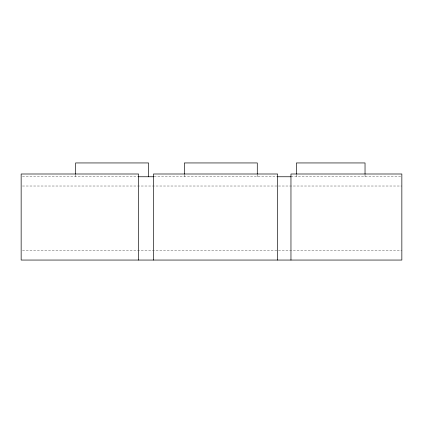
<?xml version="1.0" encoding="UTF-8"?>
<svg xmlns="http://www.w3.org/2000/svg" width="423" height="423" viewBox="0 0 423 423"><rect width="100%" height="100%" fill="white"/><g stroke="black" fill="none" stroke-linecap="round" stroke-linejoin="round"><path stroke-width="0.32" stroke-dasharray="2.12 1.59" d="M22.472 176.761L138.094 176.761M154.088 176.761L276.975 176.761M290.961 176.761L401.189 176.761M22.472 186.014L401.85 186.014M22.472 250.802L401.85 250.802M365.033 174.784L365.033 176.761M296.412 174.784L296.412 176.761M257.284 174.784L257.284 176.761M184.349 174.784L184.349 176.761M75.611 174.784L75.611 176.761"/><path stroke-width="0.63" d="M138.511 176.761L153.427 176.761M277.636 176.761L290.961 176.761M365.033 174.128L365.033 162.945L296.412 162.945L296.412 174.128M290.961 260.055L290.961 173.996L401.85 173.996L401.85 260.055L21.15 260.055L21.15 173.996L138.601 173.996L138.601 260.055M277.636 260.055L277.636 173.996L153.427 173.996L153.427 260.055M257.284 174.128L257.284 162.945L184.349 162.945L184.349 174.128M148.547 176.761L148.547 162.945L75.611 162.945L75.611 174.128"/></g></svg>
